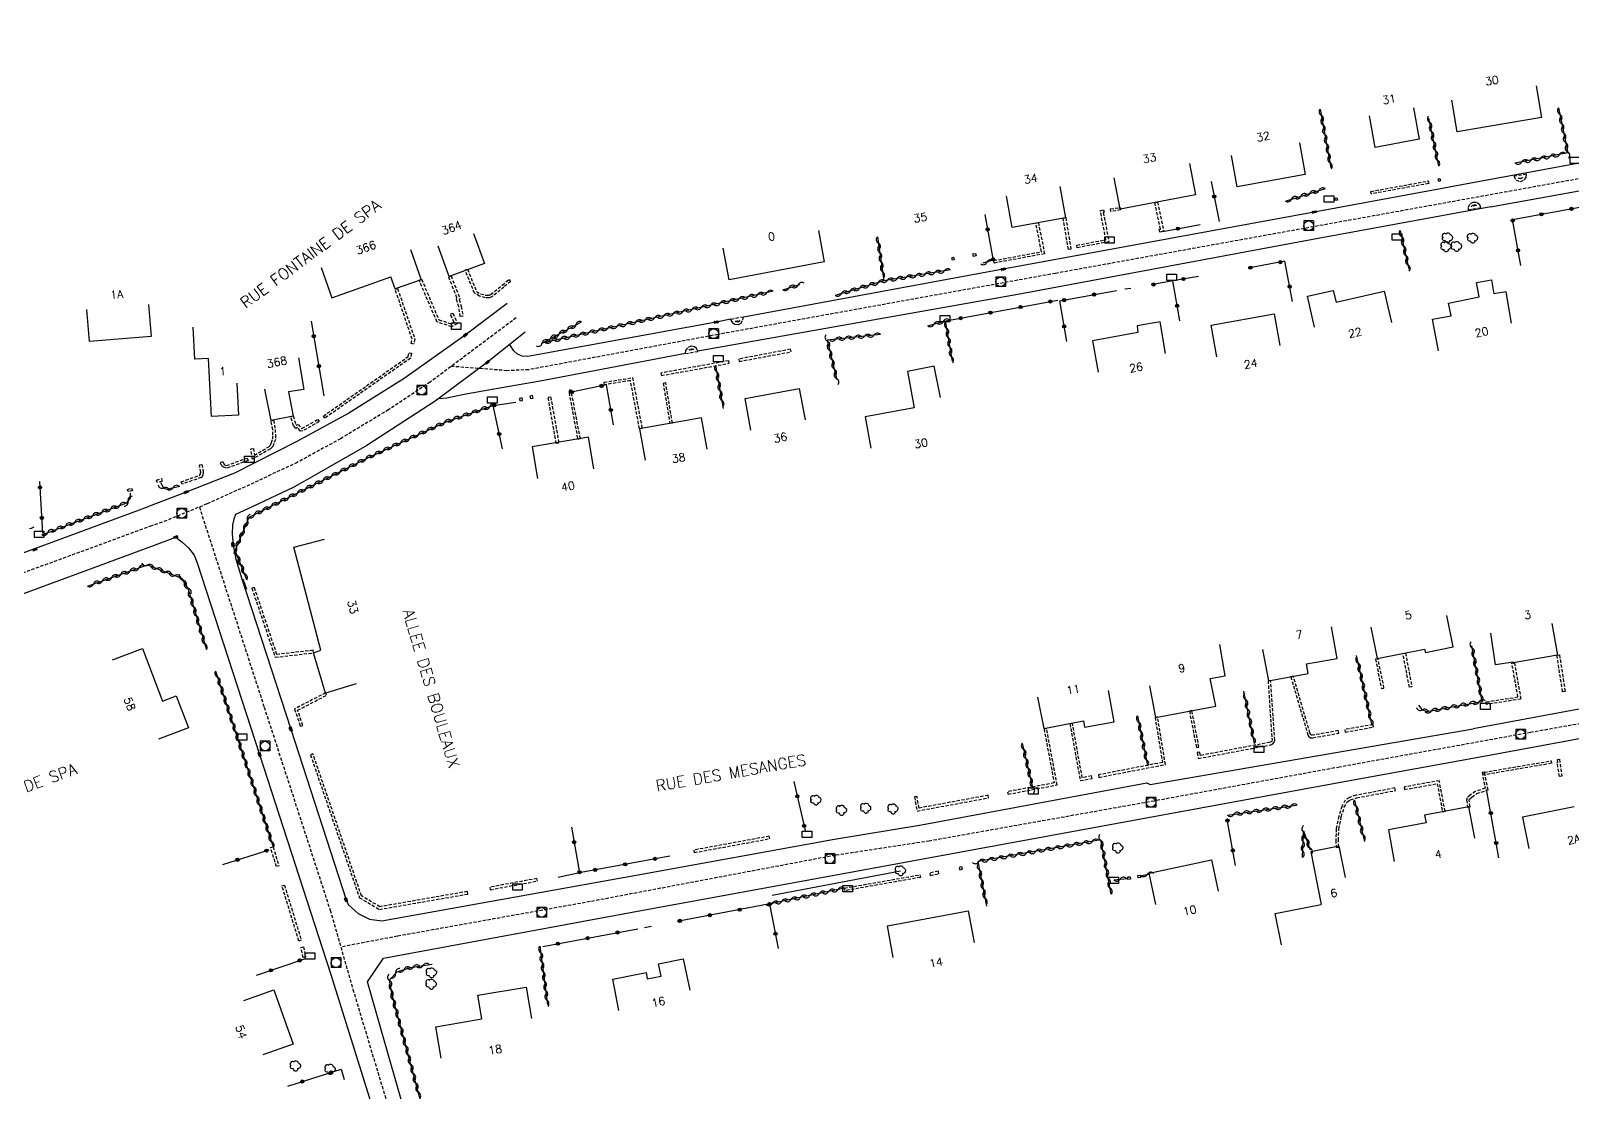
# Model space of a CAD drawing. Header units: millimetres. Extents: x 119599 to 140000, y 124063 to 129001.
# Drawn here: x 139544.2 to 139784.9, y 128151.2 to 128317 of the extents above; entities that cross this region are included whole.
import ezdxf
from ezdxf.enums import TextEntityAlignment as Align

# ---------------------------------------------------------------- set-up
doc = ezdxf.new("R2010")
doc.units = ezdxf.units.MM
doc.linetypes.add('DASHED', pattern=[0.75, 0.5, -0.25])
doc.layers.get('0').update_dxf_attribs({"linetype": 'CONTINUOUS'})
for name, color, linetype in [('W0001', 6, 'DASHED'), ('W0008', 7, 'CONTINUOUS'), ('W0100', 7, 'CONTINUOUS'), ('W0105', 7, 'CONTINUOUS'), ('W0112', 1, 'DASHED'), ('W0300', 7, 'CONTINUOUS'), ('W0302', 3, 'CONTINUOUS'), ('W0310', 3, 'CONTINUOUS'), ('W0322', 7, 'CONTINUOUS'), ('W0400', 7, 'CONTINUOUS'), ('W0420', 7, 'CONTINUOUS'), ('W0989', 7, 'CONTINUOUS'), ('W0991', 7, 'CONTINUOUS'), ('W1471', 7, 'CONTINUOUS')]:
    doc.layers.add(name, color=color, linetype=linetype)
doc.styles.get("Standard").update_dxf_attribs({"font": 'romans.shx', "width": 0.85})

# ---------------------------------------------------------------- blocks, each defined once
blk = doc.blocks.new('t310o')
at = {"color": 0, "linetype": 'Continuous'}
for centre, start, end in [((-0.5, 0.38), 216.8699, 323.1304), ((0.5, -0.37), 36.8699, 143.1303)]:
    blk.add_arc(centre, 0.625, start, end, dxfattribs=at)
blk = doc.blocks.new('T1471')
at = {"color": 0, "linetype": 'Continuous', "flags": 128}
blk.add_lwpolyline([(-0.75, -0.5), (-0.75, 0.5), (0.75, 0.5), (0.75, -0.5), (-0.75, -0.5)], dxfattribs=at)
blk = doc.blocks.new('T420')
for p, q in [((0.75, 0.75), (-0.75, 0.75)), ((-0.75, 0.75), (-0.75, -0.75)), ((0.75, 0.75), (0.75, -0.75)), ((0.75, -0.75), (-0.75, -0.75))]:
    blk.add_line(p, q)
blk.add_ellipse((0, 0), major_axis=(-0.53, 0.53), ratio=1, start_param=3.926991, end_param=10.210176)
blk = doc.blocks.new('T300')
for p, q in [((-0.8, 0.51), (-0.86, 0.34)), ((-0.86, 0.34), (-0.86, 0.17)), ((-0.86, 0.17), (-0.74, 0.06)), ((-0.69, 0.63), (-0.8, 0.51)), ((-0.8, -0.06), (-0.74, 0.06)), ((-0.74, 0.06), (-0.69, 0.11)), ((-0.57, 0.69), (-0.69, 0.63)), ((-0.46, 0.69), (-0.57, 0.69)), ((-0.29, 0.63), (-0.46, 0.69)), ((-0.29, 0.63), (-0.17, 0.74)), ((-0.23, 0.57), (-0.29, 0.63)), ((-0.17, 0.74), (-0.06, 0.8)), ((-0.06, 0.8), (0.06, 0.8)), ((0.06, 0.8), (0.23, 0.74)), ((0.23, 0.74), (0.34, 0.63)), ((0.34, 0.63), (0.4, 0.51)), ((0.46, 0.46), (0.34, 0.46)), ((0.4, 0.51), (0.4, 0.46)), ((0.57, 0.4), (0.46, 0.46)), ((0.57, 0.4), (0.69, 0.29)), ((0.69, 0.29), (0.74, 0.17)), ((0.74, 0.06), (0.69, -0.17)), ((0.74, 0.17), (0.74, 0.06)), ((-0.8, -0.17), (-0.8, -0.06)), ((-0.8, -0.23), (-0.8, -0.17)), ((-0.74, -0.34), (-0.8, -0.23)), ((-0.69, -0.4), (-0.74, -0.34)), ((-0.51, -0.46), (-0.69, -0.4)), ((-0.4, -0.46), (-0.51, -0.46)), ((-0.4, -0.46), (-0.34, -0.46)), ((-0.34, -0.46), (-0.34, -0.4)), ((-0.34, -0.51), (-0.34, -0.46)), ((-0.29, -0.63), (-0.34, -0.51)), ((-0.17, -0.74), (-0.29, -0.63)), ((-0.06, -0.8), (-0.17, -0.74)), ((0.06, -0.8), (-0.06, -0.8)), ((0.17, -0.74), (0.06, -0.8)), ((0.23, -0.69), (0.17, -0.74)), ((0.29, -0.46), (0.23, -0.46)), ((0.29, -0.63), (0.23, -0.69)), ((0.46, -0.4), (0.29, -0.46)), ((0.34, -0.51), (0.29, -0.63)), ((0.34, -0.51), (0.34, -0.46)), ((0.57, -0.34), (0.46, -0.4)), ((0.63, -0.29), (0.57, -0.34)), ((0.69, -0.17), (0.63, -0.29))]:
    blk.add_line(p, q)
blk = doc.blocks.new('T400')
for p, q in [((-0.15, 0.3), (0.15, 0.3)), ((-0.15, -0.25), (-0.15, 0.3)), ((-0.15, 0.15), (0.15, 0.15)), ((-0.15, 0), (0.15, 0)), ((0.15, 0.3), (0.15, -0.25)), ((-0.15, -0.15), (0.15, -0.15)), ((-0.15, -0.25), (-0.15, -0.3)), ((-0.15, -0.3), (0.15, -0.3)), ((0.15, -0.3), (0.15, -0.25))]:
    blk.add_line(p, q)
blk = doc.blocks.new('t322o')
at = {"color": 0, "linetype": 'Continuous'}
for radius in [0.25, 0.15]:
    blk.add_circle((0, 0), radius, dxfattribs=at)

msp = doc.modelspace()

# ---------------------------------------------------------------- linework, layer by layer
at = {"layer": 'W0001'}
for points in [[(139913.96, 128316.99), (139881.83, 128311.56), (139872.58, 128309.88), (139825.97, 128301.2), (139811.6, 128298.53), (139793.96, 128295.32), (139704.2, 128279.1), (139651.51, 128269.56), (139621.94, 128264.05), (139618.53, 128263.9), (139609.83, 128264.57)], [(139619.97, 128272.15), (139606.53, 128262.1), (139600.02, 128257.8), (139592.53, 128253.26), (139585.78, 128249.58), (139579.02, 128246.39), (139571.66, 128243.08), (139565.39, 128240.5), (139563.02, 128239.66)], [(139570.49, 128242.6), (139580.61, 128211.35), (139590.92, 128179.62), (139594.48, 128167.23), (139602.48, 128140.63), (139609.48, 128118.54), (139613.17, 128108.67), (139616.86, 128100.95), (139622.87, 128091.62), (139634.32, 128076.72), (139655.82, 128049.18), (139660, 128044.89), (139664.42, 128042.07), (139667.98, 128041.09), (139673.01, 128040.47), (139684.23, 128040.58), (139693.93, 128041.2), (139728.36, 128045.61), (139798.27, 128053.6), (139830.64, 128057.53), (139875.09, 128062.81), (139899.35, 128065.75)], [(139830.54, 128216.73), (139778.39, 128207.38), (139748.55, 128201.98), (139719.61, 128196.68), (139684.49, 128190.43), (139669.81, 128188.2), (139631.5, 128180.96), (139601.42, 128175.56), (139592.58, 128173.88)]]:
    msp.add_lwpolyline(points, dxfattribs=at)
at = {"layer": 'W0001', "flags": 128}
msp.add_lwpolyline([(139563.02, 128239.66), (139436.82, 128193.35), (139395.59, 128178.28), (139241.5, 128121.95), (139210.69, 128110.34), (139206.44, 128107.86), (139200.22, 128104.4), (139185.68, 128095.07), (139175.07, 128088.1), (139130.89, 128058.94), (139123.69, 128054.1), (139120.53, 128051.87), (139117.35, 128049.53), (139113.85, 128046.61), (139110.55, 128043.64), (139107.81, 128040.96), (139104.23, 128037.07), (139100.81, 128033.05), (139097.46, 128028.67), (139094.39, 128024.27), (139091.96, 128020.44), (139088.6, 128014.49), (139086.7, 128010.5), (139084.15, 128004.07), (139082.63, 128000)], dxfattribs=at)
at = {"layer": 'W0008'}
for points in [[(139882.77, 128313.35), (139793.45, 128297.09), (139793.3, 128297.55), (139785.71, 128296.25), (139765.69, 128292.54)], [(139772.16, 128289.48), (139814.52, 128297.13), (139817.61, 128294.88), (139822.57, 128257.12), (139826.55, 128226.91), (139826.85, 128224.12), (139825.59, 128221.57), (139823.46, 128219.24), (139822.17, 128218.32), (139820.14, 128217.48), (139816.24, 128216.67), (139769.42, 128207.94)], [(139765.72, 128292.55), (139744.59, 128288.68), (139696.01, 128279.74), (139655.45, 128272.27)], [(139772.18, 128289.48), (139745.2, 128284.53), (139698.3, 128275.8), (139648.36, 128266.94)], [(139618.57, 128274.38), (139612.02, 128269.47), (139602.48, 128262.67), (139593.84, 128257.25), (139585.72, 128252.83), (139575.99, 128247.89), (139568.43, 128244.94), (139562.54, 128242.7)], [(139653.5, 128271.93), (139651.2, 128271.49), (139625.23, 128266.76), (139621.78, 128266.1), (139620.91, 128266.17), (139620.2, 128266.47), (139619.62, 128266.98), (139618.95, 128268.03)], [(139621.36, 128269.93), (139615.48, 128265.22), (139607.3, 128259.12), (139596.63, 128252.21), (139588.73, 128247.68), (139585.24, 128245.73), (139578.61, 128242.6), (139576.15, 128241.44), (139575.88, 128240.73), (139575.65, 128239.83), (139575.67, 128239.77), (139575.6, 128238.4), (139575.75, 128236.72), (139576.18, 128234.47), (139577.13, 128231.38), (139584.76, 128207.93), (139593.4, 128181.24), (139593.71, 128180.51), (139595.27, 128179.11), (139597.06, 128178.24), (139598.98, 128177.99), (139638.73, 128185.08), (139669.68, 128190.74), (139683.27, 128192.94), (139718.44, 128199.51), (139718.99, 128199.24), (139769.41, 128207.96)], [(139646.4, 128266.56), (139623.73, 128262.25), (139616.24, 128260.94), (139611.86, 128260.17), (139609.14, 128259.6), (139607.79, 128259.48)], [(139563.5, 128236.62), (139566.82, 128237.91), (139567.8, 128237.1), (139568.78, 128236.21), (139569.68, 128235.06), (139570.17, 128233.88), (139579.89, 128203.97), (139590.95, 128169.76), (139606.09, 128121.48)], [(139770.54, 128203.59), (139793.08, 128207.73)], [(139604.74, 128140.59), (139596.73, 128168.46), (139599.23, 128172.13), (139639.48, 128179.58), (139670.77, 128185.33), (139684.34, 128187.82), (139750.44, 128199.94), (139770.5, 128203.57)]]:
    msp.add_lwpolyline(points, dxfattribs=at)
at = {"layer": 'W0008', "flags": 128}
for points in [[(139438.38, 128197.08), (139489.34, 128215.76), (139496.9, 128218.51), (139533.92, 128232.09), (139562.54, 128242.7)], [(139443.41, 128192.55), (139491.34, 128210.06), (139499.73, 128213.11), (139539.06, 128227.66), (139563.5, 128236.62)]]:
    msp.add_lwpolyline(points, dxfattribs=at)
at = {"layer": 'W0100'}
for p, q in [((139603.47, 128282.82), (139605.15, 128278.11)), ((139589.51, 128280.01), (139591.18, 128275.3)), ((139591.18, 128275.3), (139600.38, 128278.57)), ((139601.07, 128276.66), (139600.38, 128278.57)), ((139605.15, 128278.11), (139601.07, 128276.66)), ((139769.95, 128277.67), (139772.3, 128278.07)), ((139772.3, 128278.07), (139772.67, 128275.91)), ((139770.37, 128275.44), (139769.95, 128277.67)), ((139774.6, 128276.24), (139772.67, 128275.91)), ((139775.43, 128271.31), (139774.6, 128276.24)), ((139765.58, 128274.47), (139770.37, 128275.44)), ((139765.97, 128272.46), (139765.58, 128274.47)), ((139763.1, 128271.92), (139765.97, 128272.46)), ((139764.03, 128267.01), (139763.1, 128271.92)), ((139569.77, 128265.7), (139569.5, 128270.69)), ((139571.92, 128265.82), (139569.77, 128265.7)), ((139572.41, 128256.72), (139571.92, 128265.82)), ((139576.33, 128261.94), (139576.6, 128256.95)), ((139576.6, 128256.95), (139572.41, 128256.72)), ((139785.2, 128195.76), (139777.14, 128194.15)), ((139777.14, 128194.15), (139778.12, 128189.25)), ((139748.52, 128189.61), (139744.05, 128188.72)), ((139749.5, 128184.71), (139748.52, 128189.61)), ((139744.05, 128188.72), (139745.68, 128180.54)), ((139738.52, 128179.11), (139745.68, 128180.54)), ((139739.5, 128174.21), (139738.52, 128179.11))]:
    msp.add_line(p, q, dxfattribs=at)
for points in [[(139779.28, 128308.39), (139780.12, 128303.46), (139766.94, 128301.2), (139766.09, 128306.13)], [(139760.1, 128304.96), (139761.01, 128300.04), (139754.14, 128298.77), (139753.23, 128303.69)], [(139742.28, 128299.48), (139743.19, 128294.56), (139732.58, 128292.61), (139731.68, 128297.53)], [(139725.13, 128296.27), (139726.07, 128291.36), (139714.31, 128289.11), (139713.37, 128294.02)], [(139704.86, 128292.68), (139705.75, 128287.76), (139697.42, 128286.24), (139696.52, 128291.16)], [(139613.32, 128285.34), (139615.04, 128280.65), (139609.52, 128278.63), (139607.81, 128283.33)], [(139667.17, 128285.81), (139668.09, 128280.9), (139653.22, 128278.09), (139652.3, 128283.01)], [(139744.64, 128270.68), (139743.58, 128275.56), (139747.57, 128276.43), (139748.04, 128274.59), (139755.52, 128276.32), (139756.65, 128271.45)], [(139562.55, 128274.23), (139562.96, 128269.24), (139553.34, 128268.46), (139552.93, 128273.44)], [(139721.4, 128266.58), (139720.56, 128271.51), (139716.93, 128270.89), (139717.08, 128269.88), (139709.97, 128268.57), (139710.87, 128263.65)], [(139729.42, 128266.07), (139728.53, 128270.99), (139738.35, 128272.76), (139739.23, 128267.84)], [(139585.98, 128265.91), (139586.8, 128260.98), (139584.39, 128260.57), (139585.14, 128256.78), (139581.73, 128256.1), (139580.74, 128261)], [(139686.23, 128259.7), (139685.27, 128264.61), (139681.07, 128263.79), (139682.11, 128258.08), (139674.49, 128256.7), (139675.38, 128251.78)], [(139656.64, 128254.62), (139655.71, 128259.54), (139664.15, 128261.13), (139665.08, 128256.22)], [(139649.78, 128251.62), (139648.91, 128256.54), (139639.25, 128254.82), (139640.12, 128249.9)], [(139632.1, 128248.57), (139631.25, 128253.5), (139622.47, 128251.98), (139623.32, 128247.06)], [(139594.98, 128214.98), (139590.2, 128213.54), (139588.31, 128219.83), (139589.45, 128220.26), (139585.22, 128236.32), (139590.05, 128237.59)], [(139753.47, 128223.84), (139754.43, 128218.93), (139761.85, 128220.39), (139761.98, 128219.9), (139766.3, 128220.74), (139765.34, 128225.65)], [(139736.52, 128220.35), (139737.44, 128215.43), (139743.68, 128216.59), (139743.41, 128218.11), (139748.18, 128218.96), (139747.3, 128223.88)], [(139781.73, 128224.4), (139782.61, 128219.48), (139775.66, 128218.25), (139775.65, 128218.37), (139772.92, 128217.96), (139772.18, 128222.91)], [(139556.95, 128218.75), (139561.63, 128220.51), (139564.73, 128212.29), (139566.87, 128213.12), (139568.77, 128208.1), (139564.09, 128206.33)], [(139718.89, 128214.65), (139719.82, 128209.74), (139729.23, 128211.51), (139728.36, 128215.82), (139730.71, 128216.22), (139729.85, 128221.15)], [(139701.41, 128212.89), (139702.39, 128207.99), (139708.56, 128209.23), (139708.75, 128208.21), (139713.35, 128209.04), (139712.46, 128213.96)], [(139769.68, 128190.87), (139768.76, 128195.79), (139761.82, 128194.49), (139762.07, 128193.26), (139756.18, 128192.16), (139757.1, 128187.25)], [(139719.89, 128180.53), (139718.85, 128185.42), (139728.54, 128187.48), (139729.58, 128182.59)], [(139678.86, 128172.26), (139677.95, 128177.18), (139690.58, 128179.51), (139691.48, 128174.59)], [(139635.99, 128163.96), (139635.04, 128168.86), (139640.25, 128169.87), (139640.45, 128168.9), (139642.6, 128169.34), (139642.22, 128171.26), (139646.07, 128172.05), (139647.08, 128167.15)], [(139608.27, 128156.49), (139607.41, 128161.41), (139614.59, 128162.66), (139613.98, 128166.33), (139621.51, 128167.63), (139622.35, 128162.7)], [(139577.42, 128165.54), (139582.14, 128167.2), (139585.12, 128158.71), (139580.4, 128157.05)]]:
    msp.add_lwpolyline(points, dxfattribs=at)
at = {"layer": 'W0105'}
msp.add_line((139577.93, 128229.7), (139577.34, 128231.31), dxfattribs=at)
at = {"layer": 'W0112'}
for p, q in [((139762.48, 128293.14), (139753.52, 128291.51)), ((139764.06, 128293.47), (139763.96, 128293.85)), ((139764.32, 128293.54), (139764.06, 128293.47)), ((139777.74, 128294.57), (139775.78, 128294.26)), ((139775.78, 128294.26), (139776.15, 128293.65)), ((139776.15, 128293.65), (139776.83, 128293.43)), ((139776.48, 128293.96), (139777.18, 128294.08)), ((139776.83, 128293.43), (139777.42, 128293.72)), ((139777.42, 128293.72), (139777.7, 128294.14)), ((139777.7, 128294.14), (139777.74, 128294.57)), ((139720.61, 128285.99), (139719.73, 128290.15)), ((139747.93, 128290.46), (139747.84, 128290.85)), ((139748.22, 128290.52), (139747.93, 128290.46)), ((139753.52, 128291.51), (139753.45, 128291.9)), ((139705.39, 128287.74), (139705.79, 128287.81)), ((139706.21, 128282.83), (139705.39, 128287.74)), ((139712.85, 128288.77), (139712.79, 128289.17)), ((139714.37, 128289), (139712.85, 128288.77)), ((139768.63, 128289.33), (139768.64, 128289.13)), ((139768.64, 128289.13), (139768.66, 128289.02)), ((139769.97, 128289.68), (139769.14, 128289.52)), ((139701.52, 128287.03), (139702.49, 128282.16)), ((139712.54, 128284.04), (139707.59, 128283.1)), ((139688.09, 128281.16), (139688, 128281.55)), ((139688.35, 128281.21), (139688.09, 128281.16)), ((139691.37, 128281.76), (139691.31, 128282.15)), ((139691.79, 128281.82), (139691.37, 128281.76)), ((139702.49, 128282.16), (139694.63, 128280.71)), ((139613.46, 128276.01), (139611.99, 128279.6)), ((139601.45, 128276.74), (139604.13, 128268.86)), ((139607.6, 128271.52), (139604.82, 128278.03)), ((139611.4, 128273.95), (139611.63, 128272.4)), ((139654.15, 128271.63), (139654.89, 128271.76)), ((139655.39, 128271.85), (139655.48, 128272.28)), ((139655.47, 128272.23), (139655.47, 128272.27)), ((139604.13, 128268.86), (139603.94, 128268.04)), ((139603.64, 128266.61), (139603.46, 128265.85)), ((139646.37, 128266.58), (139648.36, 128266.9)), ((139647.7, 128267.2), (139646.94, 128267.08)), ((139648.36, 128266.9), (139648.35, 128266.97)), ((139662.81, 128267.24), (139654.74, 128265.73)), ((139603.46, 128265.85), (139590.09, 128256.48)), ((139653.17, 128265.45), (139642.58, 128263.53)), ((139654.74, 128265.73), (139654.81, 128265.34)), ((139637.81, 128262.36), (139633.76, 128261.7)), ((139639.23, 128254.83), (139637.81, 128262.36)), ((139642.58, 128263.53), (139642.65, 128263.14)), ((139642.93, 128261.92), (139643.97, 128255.68)), ((139620.89, 128259.64), (139620.48, 128259.57)), ((139620.48, 128259.57), (139620.55, 128259.18)), ((139622.53, 128260.01), (139622.11, 128259.93)), ((139622.11, 128259.93), (139622.19, 128259.54)), ((139625.35, 128259.81), (139626.64, 128252.59)), ((139628.22, 128260.45), (139629.58, 128253.21)), ((139585.21, 128255.29), (139584.74, 128256.7)), ((139643.97, 128255.68), (139644.36, 128255.75)), ((139578.77, 128250.06), (139578.53, 128251.69)), ((139626.64, 128252.59), (139626.24, 128252.52)), ((139574.02, 128249.02), (139573.77, 128249.55)), ((139563.91, 128246.41), (139563.79, 128246.79)), ((139570.79, 128247.21), (139567.78, 128246.18)), ((139559.4, 128244.98), (139559.27, 128245.35)), ((139560.03, 128245.19), (139559.4, 128244.98)), ((139564.69, 128246.66), (139563.91, 128246.41)), ((139578.7, 128229.91), (139582.33, 128219.13)), ((139582.33, 128219.13), (139588.31, 128219.82)), ((139754.57, 128218.92), (139754.17, 128218.84)), ((139755.5, 128214.33), (139754.57, 128218.92)), ((139758.46, 128219.72), (139758.85, 128219.79)), ((139759.47, 128214.46), (139758.46, 128219.72)), ((139775.86, 128218.29), (139776.88, 128212.61)), ((139782.51, 128219.45), (139782.91, 128219.51)), ((139783.4, 128213.75), (139782.51, 128219.45)), ((139738.43, 128206.21), (139737.79, 128215.49)), ((139590.18, 128213.57), (139585.35, 128211.05)), ((139585.35, 128211.05), (139586.28, 128208.35)), ((139725.11, 128210.74), (139726.21, 128205.02)), ((139776.88, 128212.61), (139771.53, 128211.77)), ((139706.45, 128208.73), (139708.06, 128199.86)), ((139721.37, 128202.39), (139720.13, 128209.82)), ((139753.86, 128208.23), (139753.79, 128208.62)), ((139704.46, 128199.19), (139702.8, 128207.99)), ((139744.39, 128206.56), (139748.44, 128207.28)), ((139749.46, 128207.45), (139753.86, 128208.23)), ((139726.21, 128205.02), (139726.6, 128205.1)), ((139710.99, 128200.38), (139721.37, 128202.39)), ((139771.15, 128201.18), (139781.61, 128202.96)), ((139781.61, 128202.96), (139781.67, 128202.57)), ((139782.6, 128203.15), (139782.89, 128203.2)), ((139782.89, 128203.2), (139783.3, 128200.55)), ((139696.79, 128197.74), (139704.46, 128199.19)), ((139708.06, 128199.86), (139709.9, 128200.2)), ((139764.13, 128199.85), (139758.63, 128198.87)), ((139765.04, 128195.08), (139764.13, 128199.85)), ((139682.17, 128197.32), (139682.58, 128195.12)), ((139682.58, 128195.12), (139693.75, 128197.18)), ((139768.4, 128196.83), (139768.56, 128195.73)), ((139582, 128189.53), (139582.9, 128186.54)), ((139647.79, 128188.63), (139659.56, 128190.79)), ((139659.56, 128190.79), (139659.49, 128191.18)), ((139747.98, 128190.54), (139748.03, 128189.47)), ((139582.9, 128186.54), (139582.52, 128186.43)), ((139615.93, 128182.83), (139623.28, 128184.18)), ((139623.28, 128184.18), (139623.2, 128184.58)), ((139671.22, 128183.07), (139683.02, 128185.15)), ((139683.02, 128185.15), (139683.09, 128184.75)), ((139685.9, 128185.71), (139684.56, 128185.43)), ((139684.56, 128185.43), (139684.64, 128185.04)), ((139689.57, 128186.41), (139689.15, 128186.3)), ((139689.15, 128186.3), (139689.24, 128185.92)), ((139715.47, 128184.82), (139715.86, 128184.86)), ((139715.86, 128184.86), (139715.9, 128184.46)), ((139717.07, 128185.06), (139717.44, 128185.12)), ((139717.44, 128185.12), (139717.5, 128184.73)), ((139583.77, 128183.56), (139586.41, 128174.92)), ((139598.61, 128179.75), (139612.42, 128182.15)), ((139586.41, 128174.92), (139586.03, 128174.81)), ((139587.1, 128172.32), (139586.71, 128172.23)), ((139586.73, 128173.9), (139587.1, 128172.32))]:
    msp.add_line(p, q, dxfattribs=at)
for points in [[(139753.45, 128291.9), (139762.41, 128293.53), (139762.48, 128293.14)], [(139763.96, 128293.85), (139764.21, 128293.92), (139764.32, 128293.54)], [(139777.18, 128294.08), (139777.15, 128294.03), (139776.8, 128293.86), (139776.48, 128293.96)], [(139719.73, 128290.15), (139720.12, 128290.24), (139721.08, 128285.71), (139720.88, 128285.65)], [(139747.84, 128290.85), (139748.13, 128290.92), (139748.22, 128290.52)], [(139768.66, 128289.02), (139770.61, 128289.39), (139770.47, 128289.81), (139769.95, 128290.19), (139769.4, 128290.18), (139768.84, 128289.87), (139768.63, 128289.33)], [(139705.79, 128287.81), (139706.61, 128282.89), (139706.21, 128282.83)], [(139707.59, 128283.1), (139707.51, 128283.49), (139712.07, 128284.36), (139711.2, 128288.88)], [(139711.2, 128288.88), (139711.68, 128289.03), (139711.8, 128288.65)], [(139711.8, 128288.65), (139711.66, 128288.6), (139712.54, 128284.04)], [(139712.79, 128289.17), (139714.31, 128289.4), (139714.37, 128289)], [(139769.14, 128289.52), (139769.16, 128289.59), (139769.51, 128289.78), (139769.82, 128289.79), (139769.97, 128289.68)], [(139702.02, 128282.48), (139701.12, 128286.95), (139701.52, 128287.03)], [(139720.49, 128285.56), (139720.4, 128285.93), (139720.61, 128285.99)], [(139720.88, 128285.65), (139720.88, 128285.65), (139720.49, 128285.56)], [(139688, 128281.55), (139688.26, 128281.61), (139688.35, 128281.21)], [(139691.31, 128282.15), (139691.73, 128282.21), (139691.79, 128281.82)], [(139694.63, 128280.71), (139694.56, 128281.1), (139702.02, 128282.48)], [(139604.82, 128278.03), (139605.19, 128278.19), (139607.89, 128271.84), (139609.86, 128271.2), (139610.27, 128271.44)], [(139610.72, 128275.26), (139609.43, 128278.56), (139609.8, 128278.71)], [(139609.8, 128278.71), (139611.2, 128275.12), (139611.06, 128275.01), (139611.4, 128273.95)], [(139611.99, 128279.6), (139612.36, 128279.75), (139613.78, 128276.28), (139614.41, 128275.9), (139615.22, 128275.7), (139615.73, 128275.68), (139615.98, 128275.78), (139617.79, 128277.27)], [(139617.79, 128277.27), (139618.83, 128278.14), (139619.09, 128277.83)], [(139603.72, 128268.84), (139601.07, 128276.61), (139601.45, 128276.74)], [(139619.09, 128277.83), (139618.05, 128276.96), (139616.19, 128275.43), (139615.8, 128275.28), (139615.17, 128275.3), (139614.26, 128275.53), (139613.46, 128276.01)], [(139611.63, 128272.4), (139611.23, 128272.34), (139611.01, 128273.86), (139610.59, 128275.16), (139610.72, 128275.26)], [(139610.08, 128272.87), (139610.78, 128271.27), (139609.91, 128270.77), (139607.6, 128271.52)], [(139610.27, 128271.44), (139609.71, 128272.71), (139610.08, 128272.87)], [(139655.47, 128272.27), (139653.46, 128271.91), (139653.68, 128271.48), (139654.14, 128271.14), (139654.67, 128271.09), (139655.1, 128271.3), (139655.39, 128271.85)], [(139654.89, 128271.76), (139654.81, 128271.6), (139654.59, 128271.5), (139654.29, 128271.53), (139654.15, 128271.63)], [(139603.94, 128268.04), (139603.55, 128268.13), (139603.72, 128268.84)], [(139590.09, 128256.48), (139589.86, 128256.81), (139603.11, 128266.09)], [(139603.11, 128266.09), (139603.24, 128266.7), (139603.64, 128266.61)], [(139648.35, 128266.97), (139648.12, 128267.36), (139647.83, 128267.62), (139647.29, 128267.72), (139646.72, 128267.46), (139646.43, 128267.04), (139646.37, 128266.58)], [(139646.94, 128267.08), (139646.99, 128267.15), (139647.34, 128267.31), (139647.65, 128267.25), (139647.7, 128267.2)], [(139654.81, 128265.34), (139662.89, 128266.84), (139662.81, 128267.24)], [(139642.65, 128263.14), (139653.24, 128265.05), (139653.17, 128265.45)], [(139633.76, 128261.7), (139633.7, 128262.09), (139638.13, 128262.81)], [(139638.13, 128262.81), (139639.62, 128254.9), (139639.23, 128254.83)], [(139644.36, 128255.75), (139643.32, 128261.99), (139642.93, 128261.92)], [(139620.55, 128259.18), (139620.96, 128259.24), (139620.89, 128259.64)], [(139622.19, 128259.54), (139622.6, 128259.61), (139622.53, 128260.01)], [(139626.24, 128252.52), (139624.95, 128259.74), (139625.35, 128259.81)], [(139628.36, 128260.93), (139628.24, 128260.71), (139628.22, 128260.45)], [(139628.63, 128260.59), (139628.71, 128260.73), (139628.36, 128260.93)], [(139629.58, 128253.21), (139629.98, 128253.29), (139628.62, 128260.47), (139628.63, 128260.59)], [(139584.74, 128256.7), (139585.12, 128256.83), (139585.57, 128255.49), (139585.67, 128255.38), (139585.91, 128255.48), (139586.44, 128254.89), (139586.54, 128254.9)], [(139578.53, 128251.69), (139578.93, 128251.75), (139579.08, 128250.7), (139581.34, 128252.02), (139581.6, 128252.27), (139581.75, 128252.68), (139581.96, 128253.23), (139581.96, 128253.86), (139581.94, 128254.68)], [(139582.06, 128256.15), (139582.34, 128254.73), (139582.36, 128253.87), (139582.36, 128253.15), (139582.12, 128252.53), (139581.95, 128252.05), (139581.58, 128251.7), (139578.77, 128250.06)], [(139581.94, 128254.68), (139581.67, 128256.07), (139582.06, 128256.15)], [(139589.21, 128255.94), (139586.66, 128254.51), (139586.27, 128254.47), (139585.8, 128255), (139585.55, 128254.89), (139585.21, 128255.29)], [(139586.54, 128254.9), (139589.01, 128256.29), (139589.21, 128255.94)], [(139570.7, 128248.05), (139570.49, 128249.2), (139570.89, 128249.27)], [(139570.89, 128249.27), (139571.11, 128248.05), (139571.02, 128247.55), (139570.79, 128247.21)], [(139573.77, 128249.55), (139574.14, 128249.72), (139574.35, 128249.27), (139574.42, 128249.21), (139574.74, 128249.09)], [(139578.11, 128249.87), (139574.73, 128248.66), (139574.22, 128248.86), (139574.02, 128249.02)], [(139574.74, 128249.09), (139577.97, 128250.25), (139578.11, 128249.87)], [(139563.79, 128246.79), (139564.56, 128247.04), (139564.69, 128246.66)], [(139567.78, 128246.18), (139567.64, 128246.55), (139570.53, 128247.55), (139570.64, 128247.7), (139570.7, 128248.05)], [(139559.27, 128245.35), (139559.9, 128245.57), (139560.03, 128245.19)], [(139582.6, 128219.57), (139579.08, 128230.04), (139578.7, 128229.91)], [(139588.31, 128219.82), (139588.26, 128220.22), (139582.6, 128219.57)], [(139754.17, 128218.84), (139755.1, 128214.25), (139755.5, 128214.33)], [(139758.85, 128219.79), (139759.86, 128214.53), (139759.47, 128214.46)], [(139776.42, 128212.94), (139775.47, 128218.22), (139775.86, 128218.29)], [(139782.91, 128219.51), (139783.79, 128213.81), (139783.4, 128213.75)], [(139737.79, 128215.49), (139737.39, 128215.46), (139738.02, 128206.25), (139737.97, 128206.04), (139737.87, 128205.92), (139737.7, 128205.85), (139726.82, 128203.79)], [(139743.94, 128207.33), (139741.32, 128216.2), (139740.94, 128216.09)], [(139740.94, 128216.09), (139743.57, 128207.19), (139743.73, 128206.83), (139744.02, 128206.56), (139744.39, 128206.56)], [(139585.84, 128210.86), (139590.36, 128213.21), (139590.18, 128213.57)], [(139586.28, 128208.35), (139586.66, 128208.49), (139585.84, 128210.86)], [(139726.6, 128205.1), (139725.5, 128210.81), (139725.11, 128210.74)], [(139771.53, 128211.77), (139771.47, 128212.17), (139776.42, 128212.94)], [(139708.38, 128200.32), (139706.84, 128208.8), (139706.45, 128208.73)], [(139720.13, 128209.82), (139719.74, 128209.75), (139720.91, 128202.71)], [(139753.79, 128208.62), (139749.39, 128207.84), (139749.46, 128207.45)], [(139702.8, 128207.99), (139702.41, 128207.91), (139703.99, 128199.51)], [(139726.33, 128204.24), (139726.5, 128203.32), (139737.83, 128205.46), (139738.12, 128205.6), (139738.33, 128205.86), (139738.43, 128206.21)], [(139748.44, 128207.28), (139748.37, 128207.67), (139744.35, 128206.96), (139744.18, 128206.96), (139744.06, 128207.07), (139743.94, 128207.33)], [(139595.82, 128181.85), (139588.23, 128204.03), (139587.85, 128203.9)], [(139587.85, 128203.9), (139595.49, 128181.58), (139598.61, 128179.75)], [(139726.82, 128203.79), (139726.72, 128204.32), (139726.33, 128204.24)], [(139720.91, 128202.71), (139710.91, 128200.77), (139710.99, 128200.38)], [(139770.82, 128201.14), (139771.29, 128198.69), (139769.81, 128198.19), (139768.96, 128197.61), (139768.5, 128197.18), (139768.4, 128196.83)], [(139771.75, 128198.42), (139771.21, 128201.21), (139770.82, 128201.14)], [(139781.67, 128202.57), (139771.22, 128200.78), (139771.15, 128201.18)], [(139782.55, 128202.74), (139782.66, 128202.76), (139782.6, 128203.15)], [(139783.3, 128200.55), (139782.9, 128200.49), (139782.55, 128202.74)], [(139703.99, 128199.51), (139696.72, 128198.14), (139696.79, 128197.74)], [(139709.9, 128200.2), (139709.82, 128200.6), (139708.38, 128200.32)], [(139757.21, 128198.72), (139751.13, 128197.57), (139750.09, 128197.24), (139749.44, 128196.82), (139748.93, 128195.85), (139748.45, 128194.33), (139748.05, 128192.34), (139747.98, 128190.54)], [(139751.23, 128197.18), (139757.29, 128198.32), (139757.21, 128198.72)], [(139758.63, 128198.87), (139758.7, 128198.47), (139763.81, 128199.39)], [(139763.81, 128199.39), (139764.64, 128195), (139765.04, 128195.08)], [(139682.9, 128195.58), (139682.56, 128197.4), (139682.17, 128197.32)], [(139693.75, 128197.18), (139693.68, 128197.57), (139682.9, 128195.58)], [(139748.03, 128189.47), (139748.43, 128189.49), (139748.38, 128190.54), (139748.45, 128192.29), (139748.83, 128194.23), (139749.3, 128195.7), (139749.74, 128196.54), (139750.26, 128196.87), (139751.23, 128197.18)], [(139768.56, 128195.73), (139768.95, 128195.79), (139768.81, 128196.8), (139768.86, 128196.96), (139769.21, 128197.3), (139769.99, 128197.83), (139771.75, 128198.42)], [(139582.52, 128186.43), (139581.62, 128189.41), (139582, 128189.53)], [(139659.49, 128191.18), (139647.71, 128189.02), (139647.79, 128188.63)], [(139623.2, 128184.58), (139615.86, 128183.22), (139615.93, 128182.83)], [(139683.09, 128184.75), (139671.29, 128182.68), (139671.22, 128183.07)], [(139684.64, 128185.04), (139685.98, 128185.32), (139685.9, 128185.71)], [(139689.24, 128185.92), (139689.67, 128186.02), (139689.57, 128186.41)], [(139715.9, 128184.46), (139715.51, 128184.42), (139715.47, 128184.82)], [(139717.5, 128184.73), (139717.13, 128184.67), (139717.07, 128185.06)], [(139586.03, 128174.81), (139583.39, 128183.44), (139583.77, 128183.56)], [(139612.42, 128182.15), (139612.36, 128182.55), (139598.68, 128180.17), (139595.82, 128181.85)], [(139586.71, 128172.23), (139586.34, 128173.81), (139586.73, 128173.9)]]:
    msp.add_lwpolyline(points, dxfattribs=at)
at = {"layer": 'W0302'}
msp.add_line((139659.94, 128181.99), (139680.01, 128185.77), dxfattribs=at)
at = {"layer": 'W0302', "flags": 128}
msp.add_lwpolyline([(139544.65, 128239.44), (139544.43, 128239.33), (139544.21, 128239.24), (139543.98, 128239.17)], dxfattribs=at)
at = {"layer": 'W0310'}
for p, q in [((139745.52, 128304.75), (139747.22, 128295.56)), ((139764.05, 128295.82), (139762.51, 128303.32)), ((139740.11, 128290.39), (139746.39, 128292.37)), ((139758.02, 128285.8), (139759.37, 128279.76)), ((139676.38, 128284.83), (139677.38, 128277.94)), ((139694.47, 128281.14), (139692.84, 128280.67)), ((139661.61, 128276.54), (139664.27, 128277.34)), ((139651.11, 128264.71), (139652.3, 128257.97)), ((139753.66, 128208.47), (139751.19, 128219.41)), ((139573.02, 128216.98), (139582.03, 128189.5)), ((139735.27, 128205.66), (139733.63, 128213.86)), ((139716.99, 128209.99), (139718.57, 128202.23)), ((139699.01, 128205.72), (139700.61, 128198.77)), ((139750.88, 128196.82), (139752.44, 128190.35)), ((139731.06, 128194.46), (139741.84, 128196.02)), ((139713.29, 128184.35), (139715.39, 128184.59)), ((139717.56, 128185.04), (139718.83, 128185.26)), ((139671.22, 128183.07), (139659.85, 128180.67)), ((139623.66, 128174), (139624.87, 128164.84))]:
    msp.add_line(p, q, dxfattribs=at)
for points in [[(139782.75, 128304.94), (139784.19, 128297.91), (139775.96, 128296.29)], [(139687.82, 128279.64), (139677.38, 128277.93), (139669.77, 128275.65)], [(139660.12, 128276.31), (139624.02, 128268.22), (139630.17, 128271.52)], [(139684.25, 128270.89), (139686.99, 128271.66), (139688.05, 128265.41)], [(139676.85, 128269.54), (139668.54, 128268.68), (139670.03, 128262.49)], [(139577.9, 128231.25), (139576.06, 128235.82), (139578.25, 128241.01), (139591.37, 128247.57), (139596.91, 128250.35), (139609.03, 128255.91), (139616.37, 128258.47)], [(139545.87, 128238.28), (139559.16, 128243.25), (139559.75, 128243.98), (139559.74, 128244.76)], [(139564.44, 128246.42), (139564.89, 128245.61), (139565.34, 128245.37), (139567.42, 128245.86)], [(139553.02, 128230.26), (139562.39, 128233.56), (139567.71, 128231.5), (139568.73, 128229.79), (139571.58, 128220.33)], [(139760.87, 128211.67), (139761.39, 128210.97), (139762.2, 128210.65), (139770.84, 128212.24), (139769.22, 128220.9)], [(139742.78, 128187.85), (139742.92, 128192.02), (139743.99, 128189.06)], [(139712.91, 128182.12), (139711.3, 128190.61), (139692.06, 128187.21), (139693.42, 128180.24)], [(139607.28, 128141.55), (139600.58, 128166.33), (139600.21, 128168.75), (139601.38, 128170.01), (139603.44, 128170.68), (139606.84, 128171.2)]]:
    msp.add_lwpolyline(points, dxfattribs=at)
at = {"layer": 'W0322'}
for p, q in [((139728.52, 128293.43), (139729.78, 128287.21)), ((139693.17, 128288.3), (139694.48, 128281.13)), ((139720.98, 128285.65), (139726.79, 128286.72)), ((139715.05, 128276.66), (139715.95, 128276.78)), ((139723.62, 128271.71), (139722.5, 128277.93)), ((139687.05, 128271.66), (139704.55, 128274.92)), ((139587.96, 128271.63), (139589.95, 128259.95)), ((139546.03, 128238.53), (139545.55, 128246.6)), ((139663.34, 128199.74), (139665.11, 128192.09)), ((139773.46, 128187.79), (139771.5, 128198.49)), ((139732.31, 128186.62), (139731.02, 128193.79)), ((139574.18, 128186.78), (139581.37, 128189.06)), ((139643.99, 128188.08), (139630.12, 128185.51)), ((139640.01, 128176.94), (139641.08, 128177.13)), ((139624.13, 128173.95), (139638.95, 128176.73)), ((139579.43, 128169.46), (139586.94, 128172.05))]:
    msp.add_line(p, q, dxfattribs=at)
for points in [[(139776.87, 128280.35), (139775.56, 128287.5), (139800.53, 128292.07)], [(139741.23, 128274.71), (139740.02, 128280.99), (139734.29, 128279.93)], [(139726.51, 128278.61), (139722.5, 128277.93), (139719.44, 128277.34)], [(139705.96, 128268.48), (139704.86, 128274.79), (139713.74, 128276.44)], [(139635.17, 128255.43), (139634.07, 128261.68), (139628.6, 128260.53)], [(139617.81, 128251.68), (139616.37, 128258.47), (139619.94, 128259)], [(139628.61, 128192.58), (139629.88, 128185.44), (139626.52, 128184.73)], [(139660.92, 128173.63), (139659.57, 128180.6), (139645.09, 128177.88)], [(139584.31, 128152.15), (139592.62, 128154.8), (139593.13, 128153.2)]]:
    msp.add_lwpolyline(points, dxfattribs=at)

# ---------------------------------------------------------------- block references
at = {"layer": 'W0300'}
for p in [(139765.46, 128284.64), (139769.37, 128284.6), (139765.22, 128283.26), (139766.86, 128283.29), (139666.81, 128196.81), (139674.59, 128195.55), (139678.85, 128195.44), (139670.8, 128195.22), (139713.95, 128189.35), (139680.01, 128185.77), (139606.76, 128169.85), (139606.73, 128168.06), (139585.53, 128155.3), (139590.94, 128154.78)]:
    msp.add_blockref('T300', p, dxfattribs=at)
at = {"layer": 'W0310'}
for p, rotation in [((139745.7, 128303.76), 280.502796688301), ((139782.95, 128303.96), 281.5651210176766), ((139745.97, 128302.29), 280.502796688301), ((139762.64, 128302.68), 101.6724405918016), ((139762.94, 128301.21), 101.6724405918016), ((139783.25, 128302.49), 281.5651210176766), ((139746.25, 128300.81), 280.502796688301), ((139746.52, 128299.34), 280.502796688301), ((139763.24, 128299.74), 101.6724405918016), ((139783.55, 128301.02), 281.5651210176766), ((139783.85, 128299.55), 281.5651210176766), ((139746.79, 128297.86), 280.502796688301), ((139747.07, 128296.39), 280.502796688301), ((139763.55, 128298.27), 101.6724405918016), ((139763.85, 128296.8), 101.6724405918016), ((139779.95, 128297.07), 191.1585567152661), ((139781.42, 128297.36), 191.1585567152661), ((139782.89, 128297.65), 191.1585567152661), ((139784.15, 128298.08), 281.5651210176766), ((139777.01, 128296.49), 191.1585567152661), ((139778.48, 128296.78), 191.1585567152661), ((139745.35, 128292.04), 17.50336684828511), ((139741.06, 128290.69), 17.50336684828511), ((139742.49, 128291.14), 17.50336684828511), ((139743.92, 128291.59), 17.50336684828511), ((139758.24, 128284.83), 282.5729976674967), ((139676.52, 128283.84), 278.276766515181), ((139676.74, 128282.35), 278.276766515181), ((139758.57, 128283.36), 282.5729976674967), ((139758.89, 128281.9), 282.5729976674967), ((139676.96, 128280.87), 278.276766515181), ((139693.51, 128280.86), 196.1070158488837), ((139759.22, 128280.43), 282.5729976674967), ((139676.49, 128277.67), 196.6640546188232), ((139677.17, 128279.38), 278.276766515181), ((139677.95, 128278.03), 189.3081014559674), ((139679.43, 128278.27), 189.3081014559674), ((139680.91, 128278.51), 189.3081014559674), ((139682.39, 128278.75), 189.3081014559674), ((139683.87, 128279), 189.3081014559674), ((139685.35, 128279.24), 189.3081014559674), ((139686.83, 128279.48), 189.3081014559674), ((139656.22, 128275.44), 192.6306731963105), ((139657.68, 128275.76), 192.6306731963105), ((139659.14, 128276.09), 192.6306731963105), ((139662.57, 128276.83), 16.75462263049083), ((139664.01, 128277.26), 16.75462263049083), ((139670.75, 128275.95), 196.6640546188232), ((139672.18, 128276.38), 196.6640546188232), ((139673.62, 128276.81), 196.6640546188232), ((139675.06, 128277.24), 196.6640546188232), ((139644.51, 128272.81), 192.6306731963105), ((139645.97, 128273.14), 192.6306731963105), ((139647.44, 128273.47), 192.6306731963105), ((139648.9, 128273.8), 192.6306731963105), ((139650.36, 128274.12), 192.6306731963105), ((139651.83, 128274.45), 192.6306731963105), ((139653.29, 128274.78), 192.6306731963105), ((139654.75, 128275.11), 192.6306731963105), ((139627.99, 128270.35), 28.18418411065001), ((139629.31, 128271.06), 28.18418411065001), ((139634.26, 128270.52), 192.6306731963105), ((139635.73, 128270.84), 192.6306731963105), ((139637.19, 128271.17), 192.6306731963105), ((139638.65, 128271.5), 192.6306731963105), ((139640.12, 128271.83), 192.6306731963105), ((139641.58, 128272.16), 192.6306731963105), ((139643.04, 128272.48), 192.6306731963105), ((139685.21, 128271.16), 15.60280350443175), ((139686.66, 128271.57), 15.60280350443175), ((139687.18, 128270.52), 279.6437815787164), ((139624.02, 128268.22), 28.18418411065001), ((139625.34, 128268.93), 28.18418411065001), ((139625.48, 128268.55), 192.6306731963105), ((139626.67, 128269.64), 28.18418411065001), ((139626.94, 128268.88), 192.6306731963105), ((139628.41, 128269.2), 192.6306731963105), ((139629.87, 128269.53), 192.6306731963105), ((139631.33, 128269.86), 192.6306731963105), ((139632.8, 128270.19), 192.6306731963105), ((139668.57, 128268.54), 283.5581641872379), ((139669.88, 128268.82), 185.8885980349705), ((139671.38, 128268.98), 185.8885980349705), ((139672.87, 128269.13), 185.8885980349705), ((139674.36, 128269.28), 185.8885980349705), ((139675.85, 128269.44), 185.8885980349705), ((139687.44, 128269.04), 279.6437815787164), ((139687.69, 128267.57), 279.6437815787164), ((139668.92, 128267.08), 283.5581641872379), ((139669.28, 128265.62), 283.5581641872379), ((139687.94, 128266.09), 279.6437815787164), ((139651.29, 128263.72), 279.9827563250257), ((139669.63, 128264.16), 283.5581641872379), ((139669.98, 128262.71), 283.5581641872379), ((139651.55, 128262.24), 279.9827563250257), ((139651.81, 128260.77), 279.9827563250257), ((139615.86, 128258.29), 19.23202569375164), ((139652.07, 128259.29), 279.9827563250257), ((139608.79, 128255.8), 24.62395891866535), ((139610.19, 128256.32), 19.23202569375164), ((139611.61, 128256.81), 19.23202569375164), ((139613.03, 128257.3), 19.23202569375164), ((139614.44, 128257.8), 19.23202569375164), ((139604.7, 128253.93), 24.62395891866535), ((139606.06, 128254.55), 24.62395891866535), ((139607.42, 128255.18), 24.62395891866535), ((139599.24, 128251.43), 24.62395891866535), ((139600.61, 128252.05), 24.62395891866535), ((139601.97, 128252.68), 24.62395891866535), ((139603.33, 128253.3), 24.62395891866535), ((139593.84, 128248.81), 26.70560894260097), ((139595.18, 128249.49), 26.70560894260097), ((139596.52, 128250.16), 26.70560894260097), ((139597.88, 128250.8), 24.62395891866535), ((139588.48, 128246.12), 26.57030119018009), ((139589.82, 128246.79), 26.57030119018009), ((139591.16, 128247.46), 26.57030119018009), ((139592.5, 128248.14), 26.70560894260097), ((139559.36, 128243.5), 51.22593818264233), ((139564.95, 128245.58), 332.6294006407572), ((139566.38, 128245.62), 13.1679988914079), ((139584.45, 128244.11), 26.57030119018009), ((139585.8, 128244.78), 26.57030119018009), ((139587.14, 128245.45), 26.57030119018009), ((139555.24, 128241.78), 20.50214727578043), ((139556.64, 128242.31), 20.50214727578043), ((139558.05, 128242.84), 20.50214727578043), ((139579.09, 128241.43), 26.57030119018009), ((139580.43, 128242.1), 26.57030119018009), ((139581.77, 128242.77), 26.57030119018009), ((139583.11, 128243.44), 26.57030119018009), ((139548.21, 128239.16), 20.50214727578043), ((139549.62, 128239.68), 20.50214727578043), ((139551.02, 128240.21), 20.50214727578043), ((139552.43, 128240.73), 20.50214727578043), ((139553.83, 128241.26), 20.50214727578043), ((139577.45, 128239.1), 67.07207677481375), ((139578.03, 128240.49), 67.07207677481375), ((139546.81, 128238.63), 20.50214727578043), ((139576.28, 128236.34), 67.07207677481375), ((139576.86, 128237.72), 67.07207677481375), ((139576.4, 128234.96), 111.9999837096708), ((139558.21, 128232.09), 19.41986284349418), ((139559.63, 128232.59), 19.41986284349418), ((139561.04, 128233.09), 19.41986284349418), ((139562.45, 128233.54), 338.7433884335553), ((139563.85, 128233), 338.7433884335553), ((139565.25, 128232.45), 338.7433884335553), ((139566.65, 128231.91), 338.7433884335553), ((139576.96, 128233.56), 111.9999837096708), ((139577.53, 128232.17), 111.9999837096708), ((139553.97, 128230.59), 19.41986284349418), ((139555.38, 128231.09), 19.41986284349418), ((139556.8, 128231.59), 19.41986284349418), ((139567.9, 128231.19), 301.0131735737081), ((139568.67, 128229.9), 301.0131735737081), ((139569.13, 128228.48), 286.7509168564441), ((139569.56, 128227.04), 286.7509168564441), ((139569.99, 128225.6), 286.7509168564441), ((139570.43, 128224.17), 286.7509168564441), ((139570.86, 128222.73), 286.7509168564441), ((139571.29, 128221.29), 286.7509168564441), ((139769.28, 128220.57), 100.5573253670194), ((139751.46, 128218.22), 102.7137860992658), ((139769.56, 128219.1), 100.5573253670194), ((139769.83, 128217.62), 100.5573253670194), ((139573.33, 128216.03), 288.1529801925988), ((139573.8, 128214.6), 288.1529801925988), ((139751.79, 128216.76), 102.7137860992658), ((139752.12, 128215.29), 102.7137860992658), ((139770.11, 128216.15), 100.5573253670194), ((139770.38, 128214.68), 100.5573253670194), ((139574.27, 128213.18), 288.1529801925988), ((139733.9, 128212.53), 101.3380831720064), ((139752.45, 128213.83), 102.7137860992658), ((139752.78, 128212.37), 102.7137860992658), ((139770.66, 128213.2), 100.5573253670194), ((139574.73, 128211.75), 288.1529801925988), ((139575.2, 128210.33), 288.1529801925988), ((139734.19, 128211.06), 101.3380831720064), ((139753.11, 128210.91), 102.7137860992658), ((139761.51, 128210.92), 338.5500109758521), ((139762.94, 128210.78), 10.49327455319773), ((139764.42, 128211.05), 10.49327455319773), ((139765.89, 128211.33), 10.49327455319773), ((139767.37, 128211.6), 10.49327455319773), ((139768.84, 128211.88), 10.49327455319773), ((139770.32, 128212.15), 10.49327455319773), ((139575.67, 128208.9), 288.1529801925988), ((139576.14, 128207.48), 288.1529801925988), ((139717.19, 128209.01), 281.5498948742417), ((139717.49, 128207.54), 281.5498948742417), ((139734.49, 128209.59), 101.3380831720064), ((139734.78, 128208.11), 101.3380831720064), ((139753.44, 128209.44), 102.7137860992658), ((139576.6, 128206.05), 288.1529801925988), ((139717.79, 128206.07), 281.5498948742417), ((139735.08, 128206.64), 101.3380831720064), ((139577.07, 128204.63), 288.1529801925988), ((139577.54, 128203.2), 288.1529801925988), ((139699.23, 128204.75), 283.0348124213633), ((139699.57, 128203.28), 283.0348124213633), ((139718.09, 128204.6), 281.5498948742417), ((139718.39, 128203.13), 281.5498948742417), ((139578.01, 128201.78), 288.1529801925988), ((139578.47, 128200.35), 288.1529801925988), ((139699.91, 128201.82), 283.0348124213633), ((139700.24, 128200.36), 283.0348124213633), ((139578.94, 128198.93), 288.1529801925988), ((139700.58, 128198.9), 283.0348124213633), ((139579.41, 128197.5), 288.1529801925988), ((139579.88, 128196.07), 288.1529801925988), ((139740.96, 128195.89), 8.212056042695592), ((139751.11, 128195.85), 283.5848241816147), ((139580.34, 128194.65), 288.1529801925988), ((139580.81, 128193.22), 288.1529801925988), ((139732.05, 128194.6), 8.212056042695592), ((139733.54, 128194.82), 8.212056042695592), ((139735.02, 128195.03), 8.212056042695592), ((139736.51, 128195.25), 8.212056042695592), ((139737.99, 128195.46), 8.212056042695592), ((139739.47, 128195.68), 8.212056042695592), ((139751.46, 128194.39), 283.5848241816147), ((139751.82, 128192.93), 283.5848241816147), ((139581.28, 128191.8), 288.1529801925988), ((139711.32, 128190.48), 100.7533459942854), ((139742.92, 128191.85), 87.9932155109916), ((139743.38, 128190.76), 289.8056040492181), ((139752.17, 128191.47), 283.5848241816147), ((139581.74, 128190.37), 288.1529801925988), ((139701.1, 128188.8), 190.0478088978426), ((139702.57, 128189.07), 190.0478088978426), ((139704.05, 128189.33), 190.0478088978426), ((139705.53, 128189.59), 190.0478088978426), ((139707, 128189.85), 190.0478088978426), ((139708.48, 128190.11), 190.0478088978426), ((139709.96, 128190.38), 190.0478088978426), ((139711.6, 128189), 100.7533459942854), ((139742.81, 128188.85), 87.9932155109916), ((139742.87, 128190.35), 87.9932155109916), ((139743.88, 128189.35), 289.8056040492181), ((139692.23, 128187.24), 190.0478088978426), ((139692.32, 128185.9), 281.0234015467969), ((139693.71, 128187.5), 190.0478088978426), ((139695.19, 128187.76), 190.0478088978426), ((139696.67, 128188.02), 190.0478088978426), ((139698.14, 128188.28), 190.0478088978426), ((139699.62, 128188.54), 190.0478088978426), ((139711.88, 128187.53), 100.7533459942854), ((139712.16, 128186.05), 100.7533459942854), ((139692.6, 128184.43), 281.0234015467969), ((139712.44, 128184.58), 100.7533459942854), ((139714.28, 128184.46), 6.307192427810815), ((139718.54, 128185.21), 9.629438481663591), ((139664.37, 128181.62), 191.9259102430771), ((139665.84, 128181.93), 191.9259102430771), ((139667.31, 128182.24), 191.9259102430771), ((139668.77, 128182.55), 191.9259102430771), ((139670.24, 128182.86), 191.9259102430771), ((139692.89, 128182.96), 281.0234015467969), ((139693.18, 128181.49), 281.0234015467969), ((139712.72, 128183.11), 100.7533459942854), ((139659.97, 128180.69), 191.9259102430771), ((139661.44, 128181), 191.9259102430771), ((139662.9, 128181.31), 191.9259102430771), ((139623.79, 128173.01), 277.5324942885079), ((139623.99, 128171.52), 277.5324942885079), ((139601.14, 128169.76), 47.18727732023356), ((139602.48, 128170.37), 17.84223027612646), ((139603.92, 128170.75), 8.717033249574383), ((139605.41, 128170.98), 8.717033249574383), ((139624.18, 128170.04), 277.5324942885079), ((139600.22, 128168.63), 98.81555658198918), ((139600.45, 128167.15), 98.81555658198918), ((139624.38, 128168.55), 277.5324942885079), ((139624.58, 128167.06), 277.5324942885079), ((139600.76, 128165.68), 105.1323607067794), ((139601.15, 128164.23), 105.1323607067794), ((139624.77, 128165.58), 277.5324942885079), ((139601.54, 128162.79), 105.1323607067794), ((139601.93, 128161.34), 105.1323607067794), ((139602.32, 128159.89), 105.1323607067794), ((139602.71, 128158.44), 105.1323607067794), ((139603.11, 128156.99), 105.1323607067794), ((139603.5, 128155.55), 105.1323607067794), ((139603.89, 128154.1), 105.1323607067794), ((139604.28, 128152.65), 105.1323607067794), ((139604.67, 128151.2), 105.1323607067794)]:
    msp.add_blockref('t310o', p, dxfattribs=dict(at, rotation=rotation))
at = {"layer": 'W0322'}
for p, rotation in [((139728.99, 128291.11), 281.5043711035553), ((139780.1, 128288.33), 10.37259580870456), ((139784.77, 128289.18), 10.37259580870456), ((139693.6, 128285.96), 280.4308948851016), ((139723.32, 128286.08), 10.41598007075899), ((139775.59, 128287.36), 100.3478966937352), ((139776.44, 128282.68), 100.3478966937352), ((139694.46, 128281.29), 280.4308948851016), ((139739.31, 128280.85), 190.4083914504398), ((139724.17, 128278.21), 189.6082961654739), ((139734.64, 128280), 190.4083914504398), ((139710.23, 128275.79), 10.51012289877022), ((139719.5, 128277.35), 190.791124769505), ((139740.78, 128277.04), 100.8671565540423), ((139694.06, 128272.97), 10.54157495783759), ((139698.73, 128273.84), 10.54157495783759), ((139703.4, 128274.71), 10.54157495783759), ((139705.56, 128274.92), 10.51012289877022), ((139723.2, 128274.05), 100.2432301985161), ((139689.39, 128272.1), 10.54157495783759), ((139705.55, 128270.82), 99.95920197894128), ((139588.36, 128269.29), 279.6624673399049), ((139589.16, 128264.61), 279.6624673399049), ((139633.31, 128261.52), 191.8468437725197), ((139628.66, 128260.54), 191.8468437725197), ((139616.56, 128258.5), 8.497915872518723), ((139634.76, 128257.76), 100.0215343770578), ((139617.32, 128254.01), 102.026014592584), ((139545.61, 128245.65), 93.42861279399045), ((139545.89, 128240.9), 93.42861279399045), ((139663.88, 128197.42), 283.0581099834124), ((139731.05, 128193.63), 100.2106801346508), ((139772.18, 128194.8), 100.3454386595657), ((139664.95, 128192.8), 283.0581099834124), ((139580.97, 128188.93), 17.60943342586667), ((139629.02, 128190.25), 280.097112175028), ((139731.89, 128188.96), 100.2106801346508), ((139773.03, 128190.13), 100.3454386595657), ((139576.44, 128187.5), 17.60943342586667), ((139636.98, 128186.79), 190.4895045702456), ((139641.66, 128187.65), 190.4895045702456), ((139629.86, 128185.57), 280.097112175028), ((139632.31, 128185.92), 190.4895045702456), ((139654.88, 128179.72), 190.6311608277948), ((139659.54, 128180.59), 190.6311608277948), ((139645.54, 128177.96), 190.6311608277948), ((139650.21, 128178.84), 190.6311608277948), ((139626.47, 128174.39), 10.63466818797748), ((139631.14, 128175.26), 10.63466818797748), ((139635.8, 128176.14), 10.63466818797748), ((139660.47, 128175.96), 100.9791332173043), ((139581.67, 128170.23), 19.0753388643972), ((139586.16, 128171.78), 19.0753388643972), ((139586.57, 128152.87), 17.66824498822538), ((139591.1, 128154.31), 17.66824498822538)]:
    msp.add_blockref('t322o', p, dxfattribs=dict(at, rotation=rotation))
at = {"layer": 'W0400'}
for p, rotation in [((139744.59, 128288.68), 280.3576329713364), ((139696.01, 128279.74), 280.43115728047), ((139651.2, 128271.49), 280.8052028272952), ((139612.02, 128269.47), 306.8166433899329), ((139615.48, 128265.22), 128.6998511579045), ((139568.43, 128244.94), 291.3176031046053), ((139566.82, 128237.91), 110.2175728104471), ((139544.79, 128235.97), 290.3288542366172), ((139575.75, 128236.72), 185.3615363131777), ((139584.76, 128207.93), 198.0272646545943), ((139579.89, 128203.97), 18.00119284201094), ((139593.4, 128181.24), 197.9495567141969)]:
    msp.add_blockref('T400', p, dxfattribs=dict(at, rotation=rotation))
at = {"layer": 'W0420'}
for p in [(139743.74, 128286.54), (139695.62, 128277.78), (139650.81, 128269.69), (139605.19, 128260.86), (139567.72, 128241.62), (139580.76, 128205.26), (139776.84, 128207.11), (139719.1, 128196.48), (139668.96, 128187.69), (139623.94, 128179.3), (139591.83, 128171.43)]:
    msp.add_blockref('T420', p, dxfattribs=at)
at = {"layer": 'W1471'}
for p in [(139785.33, 128296.76), (139746.92, 128290.72), (139712.63, 128284.33), (139757.54, 128284.76), (139722.36, 128278.49), (139610.6, 128270.85), (139686.94, 128272.04), (139651.54, 128265.76), (139616.25, 128259.31), (139578.31, 128250.04), (139545.47, 128238.33), (139771.34, 128211.49), (139577.16, 128206.68), (139735.96, 128204.77), (139700.74, 128198.23), (139665.39, 128191.46), (139713.3, 128184.29), (139620.18, 128183.23), (139671.76, 128182.98), (139587.76, 128172.47)]:
    msp.add_blockref('T1471', p, dxfattribs=at)

# ---------------------------------------------------------------- texts
at = {"layer": 'W0989'}
for s, rotation, p in [('RUE FONTAINE DE SPA', 36.6527, (139587.85, 128282.16)), ('ALLEE DES BOULEAUX', 286.3914, (139606.71, 128214.25)), ('RUE DES MESANGES', 10.045, (139653.51, 128201.09))]:
    msp.add_text(s, height=1.75, rotation=rotation, dxfattribs=at).set_placement(p, align=Align.MIDDLE)
msp.add_text('RUE FONTAINE DE SPA', height=1.75, rotation=20.1152, dxfattribs=at).set_placement((139526.61, 128191.86))
at = {"layer": 'W0991'}
for s, height, rotation, p in [('30', 1.249, 9.742, (139772.35, 128309.23)), ('31', 1.25, 10.4985, (139756.3, 128306.29)), ('32', 1.25, 10.4235, (139736.62, 128300.47)), ('33', 1.25, 10.8299, (139718.87, 128297.11)), ('34', 1.249, 10.3612, (139700.33, 128293.89)), ('35', 1.25, 9.305, (139683.09, 128287.81)), ('364', 1.25, 20.0263, (139609.88, 128286.22)), ('0', 1.25, 9.305, (139659.85, 128284.86)), ('366', 1.25, 19.5839, (139596.5, 128283.13)), ('1A', 1.25, 4.6749, (139557.58, 128275.83)), ('22', 1.25, 13.0384, (139750.98, 128269.83)), ('20', 1.249, 11.3826, (139770.75, 128269.93)), ('368', 1.249, 11.3818, (139582.59, 128265.24)), ('1', 1.25, 3.0979, (139574.13, 128263.82)), ('26', 1.249, 10.438, (139716.78, 128264.4)), ('24', 1.25, 10.2092, (139734.68, 128264.98)), ('36', 1.249, 10.7278, (139661.23, 128253.46)), ('30', 1.25, 10.2239, (139683.2, 128252.56)), ('38', 1.25, 9.8168, (139645.33, 128250.27)), ('40', 1.25, 9.8168, (139628.05, 128245.84)), ('33', 1.25, 284.7593, (139594.47, 128226.99)), ('5', 1.25, 11.077, (139759.3, 128225.73)), ('3', 1.25, 10.0652, (139777.91, 128225.76)), ('7', 1.25, 10.104, (139742.24, 128222.68)), ('9', 1.25, 10.104, (139723.92, 128217.44)), ('11', 1.25, 10.2361, (139706.96, 128214.11)), ('58', 1.25, 290.623, (139559.61, 128211.85)), ('4', 1.25, 10.6211, (139763.98, 128188.38)), ('2A', 1.249, 11.2542, (139785.13, 128190.66)), ('6', 1.25, 11.263, (139747.65, 128182.3)), ('10', 1.249, 11.9961, (139725.15, 128179.6)), ('14', 1.25, 10.4498, (139685.54, 128171.46)), ('16', 1.249, 10.9886, (139642.17, 128165.31)), ('54', 1.249, 289.3616, (139577.03, 128160.63)), ('18', 1.249, 9.7572, (139616.68, 128157.86))]:
    msp.add_text(s, height=height, rotation=rotation, dxfattribs=at).set_placement(p, align=Align.MIDDLE)

doc.saveas('drawing.dxf')
